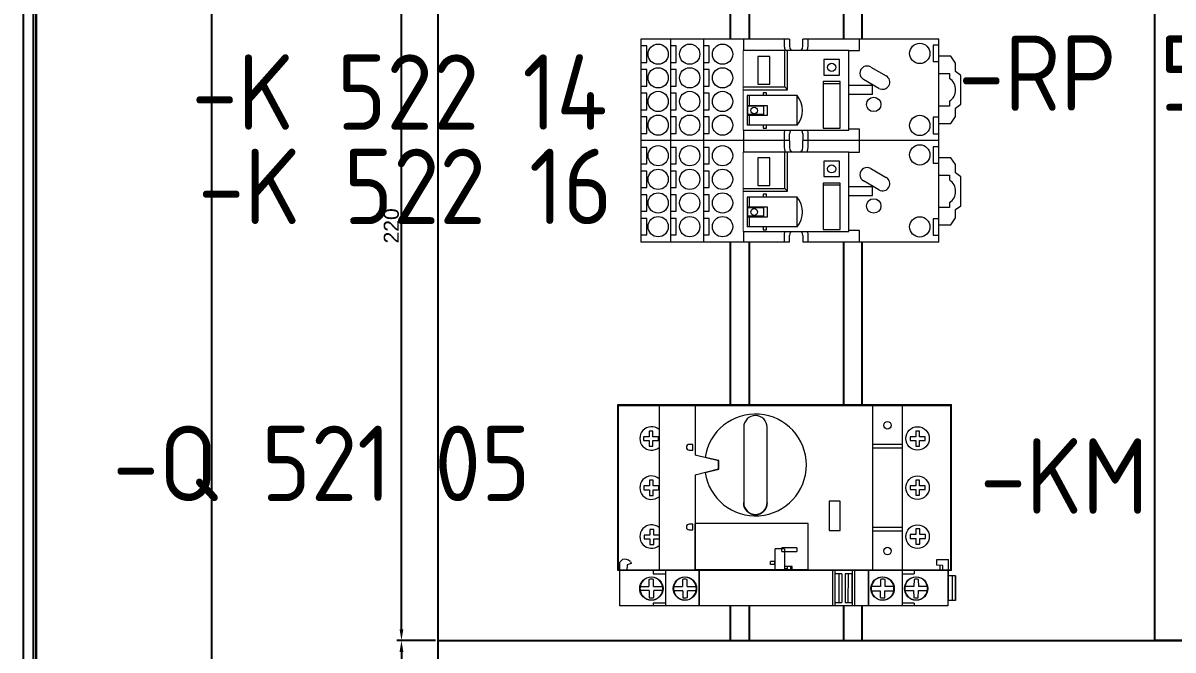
# Model space of a CAD drawing. Header units: millimetres. Extents: x 0 to 69574, y -5 to 41746.
# Drawn here: x 45240.5 to 45545.4, y 12216.9 to 12383.2 of the extents above; entities that cross this region are included whole.
import ezdxf
from ezdxf.enums import TextEntityAlignment as Align

# ---------------------------------------------------------------- set-up
doc = ezdxf.new("R2010")
doc.units = ezdxf.units.MM
doc.set_wipeout_variables(frame=1)
doc.layers.add('! NO PLOT !', color=7, linetype='Continuous', true_color=0xff75dd, plot=False)
for name, color, linetype, lineweight in [('000-PI-Oprema', 30, 'Continuous', 5), ('000-SI-Oprema', 30, 'Continuous', 5), ('SI-ORMAR-Oprema', 30, 'Continuous', 5)]:
    doc.layers.add(name, color=color, linetype=linetype, lineweight=lineweight)
for name, color, linetype in [('000-PI-ORMAR', 2, 'Continuous'), ('000-PI_TEXT', 7, 'Continuous'), ('002-PI-Kabelska kanalica', 150, 'Continuous'), ('004-PI-DIN Šina', 3, 'Continuous')]:
    doc.layers.add(name, color=color, linetype=linetype)
doc.styles.add('PI0', font='isocpeur.ttf', dxfattribs={"width": 0.9})
doc.styles.get("Standard").update_dxf_attribs({"font": 'arial.ttf'})
doc.dimstyles.new('ISO-25', dxfattribs={"dimtxt": 4, "dimasz": 3, "dimexe": 1.25, "dimexo": 0.625, "dimtad": 1, "dimtxsty": 'Standard', "dimcen": 3, "dimadec": 0, "dimazin": 0, "dimtfac": 1, "dimtmove": 0, "dimatfit": 3, "dimfxl": 1, "dimarcsym": 0})

# ---------------------------------------------------------------- blocks, each defined once
blk = doc.blocks.new('*U581')
at = {"layer": '004-PI-DIN Šina'}
blk.add_lwpolyline([(220, -17.5), (220, 17.5), (0, 17.5), (0, -17.5)], close=True, dxfattribs=at)
for points in [[(0, 12.5), (220, 12.5)], [(0, -12.5), (220, -12.5)]]:
    blk.add_lwpolyline(points, dxfattribs=at)
blk = doc.blocks.new('*U580')
at = {"layer": '002-PI-Kabelska kanalica'}
for p, q in [((-20, 120), (20, 120)), ((-20, -100), (-20, 120)), ((20, -100), (20, 120)), ((-20, -100), (20, -100))]:
    blk.add_line(p, q, dxfattribs=at)
blk = doc.blocks.new('*U1086')
at = {"layer": '002-PI-Kabelska kanalica'}
for q in [(-20, 470), (20, -100)]:
    blk.add_line((-20, -100), q, dxfattribs=at)
blk = doc.blocks.new('*D1629')
at = {"layer": '! NO PLOT !', "color": 0, "lineweight": -2, "ltscale": 0.25, "transparency": 16777216}
for p, q in [((45331.11, 12439.4), (45342.07, 12439.4)), ((45340.82, 12222.4), (45340.82, 12436.4)), ((45349.86, 12219.4), (45339.57, 12219.4))]:
    blk.add_line(p, q, dxfattribs=at)
at = {"layer": '! NO PLOT !', "color": 0, "ltscale": 0.25, "transparency": 16777216}
for points in [[(45340.32, 12436.4), (45341.32, 12436.4), (45340.82, 12439.4)], [(45340.32, 12222.4), (45341.32, 12222.4), (45340.82, 12219.4)]]:
    blk.add_solid(points, dxfattribs=at)
at = {"layer": 'Defpoints', "color": 0, "ltscale": 0.25, "transparency": 16777216}
for p in [(45330.48, 12439.4), (45340.82, 12439.4), (45350.48, 12219.4)]:
    blk.add_point(p, dxfattribs=at)
at = {"layer": '! NO PLOT !', "color": 0, "ltscale": 0.25, "transparency": 16777216, "insert": (45338.15, 12329.4), "char_height": 4, "attachment_point": 5, "rotation": 90}
blk.add_mtext('220', dxfattribs=at)
blk = doc.blocks.new('8606.000_montažna')
at = {"layer": '000-PI-ORMAR'}
blk.add_line((50683.39, 38449.42), (50683.39, 36559.42), dxfattribs=at)
blk = doc.blocks.new('*D1633')
at = {"layer": '! NO PLOT !', "color": 0, "lineweight": -2, "ltscale": 0.25, "transparency": 16777216}
for p, q in [((45349.86, 12219.4), (45339.57, 12219.4)), ((45340.82, 12216.4), (45340.82, 12182.4)), ((45349.86, 12179.4), (45339.57, 12179.4))]:
    blk.add_line(p, q, dxfattribs=at)
at = {"layer": '! NO PLOT !', "color": 0, "ltscale": 0.25, "transparency": 16777216}
for points in [[(45340.32, 12216.4), (45341.32, 12216.4), (45340.82, 12219.4)], [(45340.32, 12182.4), (45341.32, 12182.4), (45340.82, 12179.4)]]:
    blk.add_solid(points, dxfattribs=at)
at = {"layer": 'Defpoints', "color": 0, "ltscale": 0.25, "transparency": 16777216}
for p in [(45350.48, 12219.4), (45340.82, 12179.4), (45350.48, 12179.4)]:
    blk.add_point(p, dxfattribs=at)
at = {"layer": '! NO PLOT !', "color": 0, "ltscale": 0.25, "transparency": 16777216, "insert": (45338.15, 12199.4), "char_height": 4, "attachment_point": 5, "rotation": 90}
blk.add_mtext('40', dxfattribs=at)
blk = doc.blocks.new('*U1095')
at = {"layer": '002-PI-Kabelska kanalica'}
for p, q in [((-20, -100), (-20, 1510)), ((40, -100), (40, 1510))]:
    blk.add_line(p, q, dxfattribs=at)
blk = doc.blocks.new('RXM4AB2BD')
at = {"layer": '000-PI-Oprema'}
blk.add_line((46551.77, 45840.71), (46572.85, 45840.71), dxfattribs=at)
blk.add_wipeout([(46551.77, 45840.71), (46572.85, 45840.71), (46572.85, 45812.77), (46551.77, 45812.77)]).dxf.layer = '000-PI-Oprema'
for p, q in [((46551.77, 45840.71), (46551.77, 45812.77)), ((46553.04, 45826.5), (46553.04, 45839.79)), ((46560.91, 45839.79), (46553.04, 45839.79)), ((46555.7, 45839.7), (46555.7, 45834.36)), ((46558.24, 45839.7), (46555.7, 45839.7)), ((46555.87, 45835.38), (46555.87, 45839.7)), ((46558.08, 45835.38), (46558.08, 45839.7)), ((46558.24, 45834.36), (46558.24, 45839.7)), ((46560.91, 45826.5), (46560.91, 45839.79)), ((46562.46, 45840.71), (46562.46, 45829.05)), ((46563.2, 45840.71), (46563.2, 45829.79)), ((46572.85, 45812.77), (46572.85, 45840.71)), ((46555.7, 45839.19), (46553.04, 45839.19)), ((46560.91, 45839.19), (46558.24, 45839.19)), ((46563.96, 45836.89), (46563.96, 45833.71)), ((46571.32, 45836.89), (46563.96, 45836.89)), ((46571.32, 45833.71), (46571.32, 45836.89)), ((46552.27, 45835.48), (46552.27, 45834.62)), ((46553.04, 45835.48), (46552.27, 45835.48)), ((46552.27, 45834.62), (46553.04, 45834.62)), ((46555.7, 45834.36), (46558.24, 45834.36)), ((46555.87, 45835.38), (46558.08, 45835.38)), ((46561.67, 45835.48), (46560.91, 45835.48)), ((46560.91, 45834.62), (46561.67, 45834.62)), ((46561.67, 45834.62), (46561.67, 45835.48)), ((46563.96, 45833.71), (46571.32, 45833.71)), ((46562.46, 45829.05), (46563.2, 45829.79)), ((46562.46, 45829.05), (46572.85, 45829.05)), ((46563.2, 45829.79), (46572.85, 45829.79)), ((46553.04, 45826.49), (46560.9, 45826.49)), ((46552.32, 45819.63), (46552.32, 45815.06)), ((46564.64, 45819.63), (46552.32, 45819.63)), ((46564.14, 45819.63), (46564.14, 45815.06)), ((46564.64, 45815.06), (46564.64, 45819.63)), ((46570.46, 45819.4), (46566.35, 45819.4)), ((46566.35, 45819.4), (46566.35, 45815.29)), ((46570.46, 45815.29), (46570.46, 45819.4)), ((46552.32, 45815.06), (46564.64, 45815.06)), ((46566.35, 45815.29), (46570.46, 45815.29)), ((46551.77, 45812.77), (46572.85, 45812.77))]:
    blk.add_line(p, q, dxfattribs=at)
for centre, radius in [((46556.97, 45837.92), 0.889), ((46568.4, 45817.34), 1.08)]:
    blk.add_circle(centre, radius, dxfattribs=at)
blk.add_arc((46556.97, 45831.15), 6.1, 229.7718, 310.2282, dxfattribs=at)
blk = doc.blocks.new('SCHNEIDER Relay Base 4P')
blk.add_wipeout([(-1.78, 41.15), (25.15, 41.15), (25.15, -37.85), (20.57, -37.85), (20.57, -41.02), (18.76, -42.29), (16.55, -42.29), (15.49, -43.69), (7.87, -43.69), (6.82, -42.29), (4.61, -42.29), (2.79, -41.02), (2.79, -37.85), (-1.78, -37.85)]).dxf.layer = 'SI-ORMAR-Oprema'
at = {"layer": 'SI-ORMAR-Oprema'}
for p, q in [((-1.78, 1.78), (-1.78, 41.15)), ((25.15, 41.15), (-1.78, 41.15)), ((0.13, 41.15), (0.13, 39.62)), ((4.5, 39.62), (4.5, 41.15)), ((6.4, 41.15), (6.4, 39.62)), ((10.77, 39.62), (10.77, 41.15)), ((12.67, 41.15), (12.67, 39.62)), ((17.04, 39.62), (17.04, 41.15)), ((18.95, 41.15), (18.95, 39.62)), ((23.32, 39.62), (23.32, 41.15)), ((25.15, 1.78), (25.15, 41.15)), ((0.13, 39.62), (4.5, 39.62)), ((6.4, 39.62), (10.77, 39.62)), ((12.67, 39.62), (17.04, 39.62)), ((18.95, 39.62), (23.32, 39.62)), ((25.15, 33.3), (-1.78, 33.3)), ((0.13, 33.3), (0.13, 31.78)), ((0.13, 31.78), (4.5, 31.78)), ((4.5, 31.78), (4.5, 33.3)), ((6.4, 33.3), (6.4, 31.78)), ((6.4, 31.78), (10.77, 31.78)), ((10.77, 31.78), (10.77, 33.3)), ((12.67, 33.3), (12.67, 31.78)), ((12.67, 31.78), (17.04, 31.78)), ((17.04, 31.78), (17.04, 33.3)), ((18.95, 33.3), (18.95, 31.78)), ((18.95, 31.78), (23.32, 31.78)), ((23.32, 31.78), (23.32, 33.3)), ((25.15, 24.59), (-1.78, 24.59)), ((0.13, 24.59), (0.13, 23.06)), ((4.5, 23.06), (4.5, 24.59)), ((6.4, 24.59), (6.4, 23.06)), ((10.77, 23.06), (10.77, 24.59)), ((12.67, 24.59), (12.67, 23.06)), ((17.04, 23.06), (17.04, 24.59)), ((18.95, 24.59), (18.95, 23.06)), ((23.32, 23.06), (23.32, 24.59)), ((0.13, 23.06), (4.5, 23.06)), ((6.4, 23.06), (10.77, 23.06)), ((12.67, 23.06), (17.04, 23.06)), ((18.95, 23.06), (23.32, 23.06)), ((25.15, 13.94), (-1.78, 13.94)), ((1.27, 2.91), (1.27, 13.94)), ((22.1, 13.94), (22.1, 2.91)), ((3.24, 7.87), (3.24, 6.86)), ((6.79, 7.87), (3.24, 7.87)), ((3.24, 6.86), (6.79, 6.86)), ((6.79, 6.86), (6.79, 7.87)), ((7.68, 7.87), (7.68, 6.86)), ((11.24, 7.87), (7.68, 7.87)), ((7.68, 6.86), (11.24, 6.86)), ((11.24, 6.86), (11.24, 7.87)), ((12.13, 7.87), (12.13, 6.86)), ((15.68, 7.87), (12.13, 7.87)), ((12.13, 6.86), (15.68, 6.86)), ((15.68, 6.86), (15.68, 7.87)), ((16.57, 7.87), (16.57, 6.86)), ((20.13, 7.87), (16.57, 7.87)), ((16.57, 6.86), (20.13, 6.86)), ((20.13, 6.86), (20.13, 7.87)), ((0, 3.18), (-1.78, 3.18)), ((3.24, 4.19), (3.24, 3.18)), ((6.79, 4.19), (3.24, 4.19)), ((3.24, 3.18), (6.79, 3.18)), ((6.79, 3.18), (6.79, 4.19)), ((7.68, 4.19), (7.68, 3.18)), ((11.24, 4.19), (7.68, 4.19)), ((7.68, 3.18), (11.24, 3.18)), ((11.24, 3.18), (11.24, 4.19)), ((12.13, 4.19), (12.13, 3.18)), ((15.68, 4.19), (12.13, 4.19)), ((12.13, 3.18), (15.68, 3.18)), ((15.68, 3.18), (15.68, 4.19)), ((16.57, 4.19), (16.57, 3.18)), ((20.13, 4.19), (16.57, 4.19)), ((16.57, 3.18), (20.13, 3.18)), ((20.13, 3.18), (20.13, 4.19)), ((25.15, 3.18), (23.37, 3.18)), ((-1.78, 1.78), (0, 1.78)), ((25.15, 1.78), (23.37, 1.78)), ((-1.78, -37.85), (-1.78, -1.78)), ((0, -1.78), (-1.78, -1.78)), ((1.27, -16.79), (1.27, -2.91)), ((3.24, -2.03), (3.24, -3.05)), ((6.79, -2.03), (3.24, -2.03)), ((3.24, -3.05), (6.79, -3.05)), ((6.79, -3.05), (6.79, -2.03)), ((7.68, -2.03), (7.68, -3.05)), ((11.24, -2.03), (7.68, -2.03)), ((7.68, -3.05), (11.24, -3.05)), ((11.24, -3.05), (11.24, -2.03)), ((15.68, -2.03), (12.13, -2.03)), ((12.13, -2.03), (12.13, -3.05)), ((12.13, -3.05), (15.68, -3.05)), ((15.68, -3.05), (15.68, -2.03)), ((20.13, -2.03), (16.57, -2.03)), ((16.57, -2.03), (16.57, -3.05)), ((16.57, -3.05), (20.13, -3.05)), ((20.13, -3.05), (20.13, -2.03)), ((22.1, -2.91), (22.1, -16.79)), ((23.37, -1.78), (25.15, -1.78)), ((25.15, -37.85), (25.15, -1.78)), ((-1.78, -3.17), (0, -3.17)), ((23.37, -3.17), (25.15, -3.17)), ((3.24, -8.64), (3.24, -9.65)), ((6.79, -8.64), (3.24, -8.64)), ((6.79, -9.65), (6.79, -8.64)), ((20.13, -8.64), (16.57, -8.64)), ((16.57, -8.64), (16.57, -9.65)), ((20.13, -9.65), (20.13, -8.64)), ((3.24, -9.65), (6.79, -9.65)), ((10.54, -11.97), (10.54, -20.24)), ((12.83, -20.24), (12.83, -11.97)), ((16.57, -9.65), (20.13, -9.65)), ((-1.78, -16.79), (1.27, -16.79)), ((12.07, -21.96), (14.43, -17.87)), ((22.1, -16.79), (25.15, -16.79)), ((10.54, -20.24), (12.83, -20.24)), ((17.73, -19.77), (15.37, -23.86)), ((4.42, -36.32), (0.05, -36.32)), ((0.05, -36.32), (0.05, -37.85)), ((4.42, -37.85), (4.42, -36.32)), ((23.52, -36.32), (19.15, -36.32)), ((19.15, -36.32), (19.15, -37.85)), ((23.52, -37.85), (23.52, -36.32)), ((-1.78, -37.85), (25.15, -37.85)), ((2.79, -37.85), (2.79, -41.02)), ((7.37, -40.64), (7.37, -37.85)), ((16, -37.85), (16, -40.64)), ((20.57, -41.02), (20.57, -37.85)), ((2.79, -41.02), (4.61, -42.29)), ((4.61, -42.29), (6.82, -42.29)), ((6.82, -42.29), (7.87, -43.69)), ((8.68, -40.64), (7.37, -40.64)), ((16, -40.64), (14.69, -40.64)), ((15.49, -43.69), (16.55, -42.29)), ((16.55, -42.29), (18.76, -42.29)), ((18.76, -42.29), (20.57, -41.02)), ((7.87, -43.69), (15.49, -43.69))]:
    blk.add_line(p, q, dxfattribs=at)
for centre, radius in [((2.31, 36.58), 2.69), ((8.59, 36.58), 2.69), ((14.86, 36.58), 2.69), ((21.13, 36.58), 2.69), ((2.31, 28.22), 2.69), ((8.59, 28.22), 2.69), ((14.86, 28.22), 2.69), ((21.13, 28.22), 2.69), ((2.31, 19.51), 2.69), ((8.59, 19.51), 2.69), ((14.86, 19.51), 2.69), ((21.13, 19.51), 2.69), ((11.68, -9.92), 2.35), ((7.8, -20.57), 1.91), ((2.24, -32.77), 2.69), ((21.34, -32.77), 2.69)]:
    blk.add_circle(centre, radius, dxfattribs=at)
for centre, radius, start, end in [((0, 0), 3.17, 270, 90), ((23.37, 0), 3.17, 90, 270), ((0, 0), 1.78, 270, 90), ((23.37, 0), 1.78, 90, 270), ((16.08, -18.82), 1.91, 330, 150), ((13.72, -22.91), 1.91, 150, 330), ((11.68, -38.73), 3.56, 212.3924, 327.6076)]:
    blk.add_arc(centre, radius, start, end, dxfattribs=at)
at = {"layer": '000-PI-Oprema'}
blk.add_blockref('RXM4AB2BD', (-46550.77, -45826.77), dxfattribs=at)
blk = doc.blocks.new('GV2P04')
at = {"ltscale": 0.25}
blk.add_wipeout([(44692.17, 32178.55), (44736.17, 32178.55), (44736.17, 32090.05), (44692.17, 32090.05)], dxfattribs=at).dxf.layer = '000-PI-Oprema'
at = {"layer": '000-PI-Oprema'}
for p, q in [((44692.17, 32090.05), (44692.17, 32178.55)), ((44692.17, 32178.55), (44736.17, 32178.55)), ((44692.37, 32178.35), (44692.37, 32090.25)), ((44692.37, 32178.35), (44735.97, 32178.35)), ((44694.5, 32178.55), (44694.5, 32178.35)), ((44707.26, 32178.35), (44707.26, 32178.55)), ((44708.08, 32178.55), (44708.08, 32178.35)), ((44720.09, 32178.55), (44720.09, 32178.35)), ((44721.12, 32178.55), (44721.12, 32178.35)), ((44733.89, 32178.55), (44733.89, 32178.35)), ((44735.97, 32178.35), (44735.97, 32090.25)), ((44736.17, 32178.55), (44736.17, 32090.05)), ((44700.58, 32171.52), (44700.58, 32170.02)), ((44701.58, 32171.52), (44700.58, 32171.52)), ((44701.58, 32170.02), (44701.58, 32171.52)), ((44713.59, 32171.63), (44713.59, 32170.13)), ((44714.59, 32171.63), (44713.59, 32171.63)), ((44714.59, 32170.13), (44714.59, 32171.63)), ((44726.64, 32171.71), (44726.64, 32170.21)), ((44727.64, 32171.71), (44726.64, 32171.71)), ((44727.64, 32170.21), (44727.64, 32171.71)), ((44699.08, 32170.02), (44699.08, 32169.02)), ((44700.58, 32170.02), (44699.08, 32170.02)), ((44699.08, 32169.02), (44700.58, 32169.02)), ((44700.58, 32169.02), (44700.58, 32167.6)), ((44703.08, 32170.02), (44701.58, 32170.02)), ((44701.58, 32167.6), (44701.58, 32169.02)), ((44701.58, 32169.02), (44703.08, 32169.02)), ((44703.08, 32169.02), (44703.08, 32170.02)), ((44712.09, 32170.13), (44712.09, 32169.13)), ((44713.59, 32170.13), (44712.09, 32170.13)), ((44712.09, 32169.13), (44713.59, 32169.13)), ((44713.59, 32169.13), (44713.59, 32167.63)), ((44716.09, 32170.13), (44714.59, 32170.13)), ((44714.59, 32167.63), (44714.59, 32169.13)), ((44714.59, 32169.13), (44716.09, 32169.13)), ((44716.09, 32169.13), (44716.09, 32170.13)), ((44725.14, 32170.21), (44725.14, 32169.21)), ((44726.64, 32170.21), (44725.14, 32170.21)), ((44725.14, 32169.21), (44726.64, 32169.21)), ((44726.64, 32169.21), (44726.64, 32167.71)), ((44729.14, 32170.21), (44727.64, 32170.21)), ((44727.64, 32167.71), (44727.64, 32169.21)), ((44727.64, 32169.21), (44729.14, 32169.21)), ((44729.14, 32169.21), (44729.14, 32170.21)), ((44735.97, 32167.6), (44692.37, 32167.6)), ((44713.59, 32167.63), (44714.59, 32167.63)), ((44726.64, 32167.71), (44727.64, 32167.71)), ((44702.97, 32159.61), (44702.97, 32158.61)), ((44704.47, 32158.61), (44704.47, 32159.61)), ((44724.12, 32159.61), (44724.12, 32158.61)), ((44725.62, 32158.61), (44725.62, 32159.61)), ((44717.57, 32158.05), (44692.37, 32158.05)), ((44692.44, 32158), (44692.44, 32128.05)), ((44692.44, 32158), (44704.62, 32158)), ((44702.97, 32158.61), (44704.47, 32158.61)), ((44704.62, 32128.05), (44704.62, 32158)), ((44717.57, 32158.05), (44719.1, 32151.82)), ((44721.29, 32151.81), (44722.76, 32158.05)), ((44735.97, 32158.05), (44722.76, 32158.05)), ((44724.12, 32158.61), (44725.62, 32158.61)), ((44718.17, 32155.4), (44719.02, 32151.77)), ((44721.33, 32151.77), (44722.17, 32155.4)), ((44719.02, 32151.77), (44721.33, 32151.77)), ((44719.1, 32151.82), (44721.29, 32151.81)), ((44710.17, 32145.15), (44710.17, 32145.25)), ((44730.17, 32145.15), (44710.17, 32145.15)), ((44710.17, 32138.95), (44710.17, 32138.85)), ((44710.17, 32138.95), (44730.17, 32138.95)), ((44697.17, 32135.05), (44697.17, 32131.05)), ((44697.17, 32135.05), (44698.17, 32135.05)), ((44698.17, 32131.05), (44698.17, 32135.05)), ((44698.17, 32131.05), (44697.17, 32131.05)), ((44692.44, 32128.05), (44704.62, 32128.05)), ((44702.77, 32122.52), (44702.77, 32119.62)), ((44710.6, 32122.52), (44702.77, 32122.52)), ((44710.6, 32119.62), (44710.6, 32122.52)), ((44702.77, 32119.62), (44710.6, 32119.62)), ((44735.97, 32111.05), (44692.37, 32111.05)), ((44702.67, 32111.05), (44702.67, 32103.05)), ((44703.67, 32111.05), (44703.67, 32103.05)), ((44724.67, 32111.05), (44724.67, 32103.05)), ((44725.67, 32111.05), (44725.67, 32103.05)), ((44692.37, 32103.05), (44735.97, 32103.05)), ((44700.69, 32099.5), (44699.19, 32099.5)), ((44699.19, 32099.5), (44699.19, 32098.5)), ((44699.19, 32098.5), (44700.69, 32098.5)), ((44701.69, 32101), (44700.69, 32101)), ((44700.69, 32101), (44700.69, 32099.5)), ((44700.69, 32098.5), (44700.69, 32097)), ((44701.69, 32099.5), (44701.69, 32101)), ((44703.19, 32099.5), (44701.69, 32099.5)), ((44701.69, 32098.5), (44703.19, 32098.5)), ((44701.69, 32097), (44701.69, 32098.5)), ((44703.19, 32098.5), (44703.19, 32099.5)), ((44713.63, 32099.52), (44712.13, 32099.52)), ((44712.13, 32099.52), (44712.13, 32098.52)), ((44712.13, 32098.52), (44713.63, 32098.52)), ((44714.63, 32101.02), (44713.63, 32101.02)), ((44713.63, 32101.02), (44713.63, 32099.52)), ((44713.63, 32098.52), (44713.63, 32097.02)), ((44714.63, 32099.52), (44714.63, 32101.02)), ((44716.13, 32099.52), (44714.63, 32099.52)), ((44714.63, 32098.52), (44716.13, 32098.52)), ((44714.63, 32097.02), (44714.63, 32098.52)), ((44716.13, 32098.52), (44716.13, 32099.52)), ((44726.63, 32099.52), (44725.13, 32099.52)), ((44725.13, 32099.52), (44725.13, 32098.52)), ((44725.13, 32098.52), (44726.63, 32098.52)), ((44727.63, 32101.02), (44726.63, 32101.02)), ((44726.63, 32101.02), (44726.63, 32099.52)), ((44726.63, 32098.52), (44726.63, 32097.02)), ((44727.63, 32099.52), (44727.63, 32101.02)), ((44729.13, 32099.52), (44727.63, 32099.52)), ((44727.63, 32098.52), (44729.13, 32098.52)), ((44727.63, 32097.02), (44727.63, 32098.52)), ((44729.13, 32098.52), (44729.13, 32099.52)), ((44700.69, 32097), (44701.69, 32097)), ((44713.63, 32097.02), (44714.63, 32097.02)), ((44726.63, 32097.02), (44727.63, 32097.02)), ((44692.17, 32090.05), (44736.17, 32090.05)), ((44692.37, 32090.25), (44735.97, 32090.25)), ((44694.5, 32090.05), (44694.5, 32090.25)), ((44707.26, 32090.05), (44707.26, 32090.25)), ((44708.08, 32090.25), (44708.08, 32090.05)), ((44720.09, 32090.05), (44720.09, 32090.25)), ((44721.12, 32090.05), (44721.12, 32090.25)), ((44733.89, 32090.05), (44733.89, 32090.25))]:
    blk.add_line(p, q, dxfattribs=at)
for centre, radius in [((44697.33, 32107.04), 1), ((44730.68, 32107.04), 1), ((44701.16, 32099.07), 3.11), ((44714.14, 32099.07), 3.11), ((44727.2, 32099.07), 3.11)]:
    blk.add_circle(centre, radius, dxfattribs=at)
for centre, radius, start, end in [((44701.16, 32169.59), 3.11, 320.2533, 219.7467), ((44714.14, 32169.59), 3.11, 320.2533, 219.7467), ((44727.2, 32169.59), 3.11, 320.2533, 219.7467), ((44703.72, 32159.61), 0.75, 0, 180), ((44724.87, 32159.61), 0.75, 0, 180), ((44720.17, 32142.05), 13.5, 98.5196, 81.4804), ((44710.17, 32142.05), 3.2, 90, 270), ((44710.17, 32142.05), 3.1, 90, 270), ((44730.17, 32142.05), 3.1, 270, 90)]:
    blk.add_arc(centre, radius, start, end, dxfattribs=at)
blk = doc.blocks.new('GVAN20')
at = {"layer": '000-PI-Oprema'}
for p, q in [((44856.67, 32180.85), (44857.35, 32180.17)), ((44856.84, 32178.05), (44856.27, 32177.85)), ((44855.97, 32139.77), (44855.97, 32140.87)), ((44855.97, 32140.87), (44856.77, 32140.87)), ((44856.77, 32139.77), (44856.77, 32140.87)), ((44855.97, 32139.77), (44856.77, 32139.77)), ((44860.17, 32137.22), (44860.17, 32139.62)), ((44857.32, 32096.82), (44857.32, 32093.73)), ((44846.42, 32091.85), (44853.02, 32091.85)), ((44853.02, 32091.82), (44846.42, 32091.82))]:
    blk.add_line(p, q, dxfattribs=at)
blk.add_arc((44855.02, 32179.62), 2.4, 319.3215, 13.248, dxfattribs=at)
at = {"ltscale": 0.25}
blk.add_wipeout([(44845.02, 32180.87), (44854.42, 32180.87), (44854.42, 32093.87), (44845.02, 32093.87)], dxfattribs=at).dxf.layer = '000-PI-Oprema'
at = {"layer": '000-PI-Oprema'}
for p, q in [((44845.02, 32093.87), (44845.02, 32180.87)), ((44845.02, 32180.87), (44854.42, 32180.87)), ((44854.42, 32093.87), (44854.42, 32180.87)), ((44854.42, 32180.86), (44856.67, 32180.85)), ((44855.88, 32178.93), (44854.42, 32178.94)), ((44856.27, 32177.85), (44855.88, 32178.93)), ((44849.08, 32173.05), (44849.08, 32175.44)), ((44850.18, 32175.44), (44850.18, 32173.15)), ((44845.72, 32171.97), (44845.02, 32171.97)), ((44845.72, 32168.77), (44845.72, 32171.97)), ((44849.08, 32173.05), (44847.19, 32173.03)), ((44847.22, 32171.81), (44849.08, 32171.79)), ((44849.08, 32169.49), (44849.08, 32171.79)), ((44852.02, 32173.12), (44850.18, 32173.15)), ((44850.18, 32171.88), (44852.04, 32171.9)), ((44850.18, 32171.88), (44850.18, 32169.49)), ((44853.52, 32171.97), (44853.52, 32168.77)), ((44854.42, 32171.97), (44853.52, 32171.97)), ((44854.42, 32168.77), (44845.02, 32168.77)), ((44847.54, 32170.17), (44847.66, 32170.17)), ((44851.58, 32170.17), (44851.69, 32170.17)), ((44849.06, 32164.15), (44849.06, 32166.54)), ((44850.16, 32166.54), (44850.16, 32164.25)), ((44849.06, 32164.15), (44847.19, 32164.13)), ((44847.22, 32162.91), (44849.06, 32162.89)), ((44849.06, 32160.59), (44849.06, 32162.89)), ((44852.02, 32164.22), (44850.16, 32164.25)), ((44850.16, 32162.98), (44852.04, 32163)), ((44850.16, 32162.98), (44850.16, 32160.59)), ((44854.42, 32159.87), (44845.02, 32159.87)), ((44854.42, 32159.77), (44845.02, 32159.77)), ((44854.42, 32139.62), (44860.17, 32139.62)), ((44860.17, 32137.22), (44854.42, 32137.22)), ((44854.42, 32136.37), (44854.91, 32136.37)), ((44855.52, 32135.56), (44854.42, 32135.56)), ((44854.42, 32135.53), (44855.52, 32135.53)), ((44855.52, 32135.35), (44854.42, 32135.35)), ((44854.42, 32135.17), (44855.52, 32135.17)), ((44854.91, 32137.22), (44854.91, 32136.37)), ((44855.52, 32136.47), (44854.91, 32136.47)), ((44855.52, 32136.47), (44855.52, 32137.22)), ((44855.52, 32135.57), (44855.52, 32136.47)), ((44855.52, 32135.17), (44855.52, 32135.56)), ((44854.42, 32124.44), (44845.02, 32124.44)), ((44854.42, 32123.81), (44845.02, 32123.81)), ((44845.92, 32123.72), (44853.52, 32123.72)), ((44845.92, 32123.72), (44845.92, 32121.95)), ((44853.52, 32122.79), (44845.92, 32122.77)), ((44853.52, 32121.95), (44853.52, 32123.72)), ((44853.52, 32121.95), (44845.92, 32121.95)), ((44853.52, 32121.08), (44845.92, 32121.08)), ((44845.92, 32121.08), (44845.92, 32119.32)), ((44845.92, 32120.26), (44853.52, 32120.24)), ((44853.52, 32119.32), (44853.52, 32121.08)), ((44854.42, 32119.21), (44845.02, 32119.21)), ((44854.42, 32118.61), (44845.02, 32118.61)), ((44853.52, 32119.32), (44845.92, 32119.32)), ((44854.42, 32114.96), (44845.02, 32114.96)), ((44854.42, 32114.87), (44845.02, 32114.87)), ((44849.06, 32114.15), (44849.06, 32111.86)), ((44850.16, 32111.76), (44850.16, 32114.15)), ((44847.19, 32110.61), (44849.06, 32110.59)), ((44849.06, 32111.86), (44847.22, 32111.83)), ((44849.06, 32110.59), (44849.06, 32108.2)), ((44852.04, 32111.74), (44850.16, 32111.76)), ((44850.16, 32110.5), (44852.02, 32110.52)), ((44850.16, 32108.2), (44850.16, 32110.5)), ((44854.42, 32105.97), (44845.02, 32105.97)), ((44845.72, 32102.77), (44845.72, 32105.97)), ((44847.66, 32104.58), (44847.54, 32104.58)), ((44849.08, 32105.25), (44849.08, 32102.96)), ((44850.18, 32102.86), (44850.18, 32105.25)), ((44851.69, 32104.58), (44851.58, 32104.58)), ((44853.52, 32105.97), (44853.52, 32102.77)), ((44845.72, 32102.77), (44845.02, 32102.77)), ((44847.19, 32101.71), (44849.08, 32101.69)), ((44849.08, 32102.96), (44847.22, 32102.93)), ((44849.08, 32101.69), (44849.08, 32099.3)), ((44852.04, 32102.84), (44850.18, 32102.86)), ((44850.18, 32101.6), (44852.02, 32101.62)), ((44850.18, 32099.3), (44850.18, 32101.6)), ((44854.42, 32102.77), (44853.52, 32102.77)), ((44855.78, 32095.96), (44854.42, 32095.96)), ((44855.72, 32095.25), (44854.42, 32095.25)), ((44855.72, 32095.25), (44855.85, 32096.82)), ((44855.85, 32096.82), (44857.32, 32096.82)), ((44854.42, 32093.87), (44845.02, 32093.87)), ((44846.42, 32091.82), (44846.42, 32093.87)), ((44846.42, 32093.73), (44857.32, 32093.73)), ((44853.02, 32092.76), (44846.42, 32092.76)), ((44847.72, 32093.73), (44847.72, 32093.87)), ((44853.02, 32091.82), (44853.02, 32093.73))]:
    blk.add_line(p, q, dxfattribs=at)
for centre in [(44849.62, 32172.47), (44849.62, 32163.57), (44849.62, 32111.18), (44849.62, 32102.28)]:
    blk.add_circle(centre, 3.1, dxfattribs=at)
for centre, radius, start, end in [((44849.63, 32102.27), 3.03, 90.0548, 100.7324), ((44849.63, 32102.3), 3, 85.3917, 89.9786), ((44849.63, 32102.3), 3, 83.1098, 85.4152), ((44849.62, 32102.22), 3.08, 79.7277, 83.0846), ((44849.64, 32102.33), 3.08, 259.278, 262.7832), ((44849.63, 32102.26), 3.01, 262.8143, 266.3986), ((44849.63, 32102.24), 2.99, 266.3779, 269.9866), ((44849.63, 32102.23), 2.98, 270.0158, 273.4809), ((44849.63, 32102.3), 3.05, 273.4923, 280.2726)]:
    blk.add_arc(centre, radius, start, end, dxfattribs=at)
for centre, major_axis, ratio, start_param, end_param in [((44849.64, 32172.47), (0, 3.02), 0.999934, 0.186752, 2.95484), ((44849.63, 32172.47), (0, 3.02), 0.999934, 6.104265, 6.469938), ((44849.64, 32172.47), (0, 3.02), 0.999934, -1.078223, -0.178921), ((44849.62, 32172.47), (0, 2.49), 0.999934, 1.342635, 1.837337), ((44849.64, 32172.47), (0, 3.02), 0.999934, 3.320513, 5.144863), ((44849.62, 32172.47), (0, 2.49), 0.999934, -1.798958, -1.304256), ((44849.6, 32172.47), (0, 3.02), 0.999934, 2.443225, 2.744548), ((44849.63, 32172.47), (0, 3.02), 0.999934, 2.95484, 3.320513), ((44849.6, 32163.57), (0, 3.02), 0.999967, 0.180013, 1.081033), ((44849.6, 32163.57), (0, 3.02), 0.999967, 6.097527, 6.463199), ((44849.6, 32163.57), (0, 3.02), 0.999967, 3.327144, 6.097527), ((44849.62, 32163.57), (0, 3.02), 0.999967, 4.009489, 5.818138), ((44849.6, 32163.57), (0, 3.02), 0.999967, 7.41899, 8.280206), ((44849.62, 32163.57), (0, 2.49), 0.999967, 1.342581, 1.837283), ((44849.62, 32163.57), (0, 2.49), 0.999967, -1.799012, -1.304309), ((44849.6, 32163.57), (0, 3.02), 0.999967, -4.207258, -3.321713), ((44849.6, 32163.57), (0, 3.02), 0.999967, 2.961472, 3.327144), ((44849.6, 32111.18), (0, 3.02), 0.999967, 0.18012, 1.065684), ((44849.6, 32111.18), (0, 3.02), 0.999967, 6.097634, 6.463306), ((44849.6, 32111.18), (0, 3.02), 0.999967, 3.327251, 6.097634), ((44849.6, 32111.18), (0, 3.02), 0.999967, 1.144592, 2.00581), ((44849.62, 32111.18), (0, 2.49), 0.999967, 1.304309, 1.799011), ((44849.62, 32111.18), (0, 3.02), 0.999967, 3.60664, 5.415325), ((44849.62, 32111.18), (0, 2.49), 0.999967, -1.837284, -1.342581), ((44849.6, 32111.18), (0, 3.02), 0.999967, -4.222607, -3.321606), ((44849.6, 32111.18), (0, 3.02), 0.999967, 2.961579, 3.327251), ((44849.64, 32102.28), (0, 3.02), 0.999934, 0.186752, 2.95484), ((44849.6, 32102.28), (0, 3.02), 0.999934, 6.68023, 6.981553), ((44849.64, 32102.28), (0, 3.02), 0.999934, 4.279937, 6.104265), ((44849.62, 32102.28), (0, 2.49), 0.999934, 1.304255, 1.798958), ((44849.62, 32102.28), (0, 2.49), 0.999934, -1.837337, -1.342635), ((44849.64, 32102.28), (0, 3.02), 0.999934, -2.962672, -2.063351)]:
    blk.add_ellipse(centre, major_axis=major_axis, ratio=ratio, start_param=start_param, end_param=end_param, dxfattribs=at)

msp = doc.modelspace()

# ---------------------------------------------------------------- linework, layer by layer
at = {"layer": '! NO PLOT !', "ltscale": 0.25}
msp.add_line((45350.483, 12439.404), (45350.483, 12219.404), dxfattribs=at)
at = {"layer": '000-PI-Oprema', "ltscale": 0.25}
msp.add_line((45368.282, 12219.402), (45522.683, 12219.406), dxfattribs=at)
at = {"layer": '000-PI-ORMAR'}
for p, q in [((45243.995, 12761.404), (45243.995, 10776.904)), ((45240.483, 12740.904), (45240.483, 10789.904)), ((45243.201, 12740.904), (45243.201, 10789.904)), ((45243.983, 10789.904), (45243.983, 12740.766))]:
    msp.add_line(p, q, dxfattribs=at)

# ---------------------------------------------------------------- block references
for name, p, rotation in [('*U1095', (45330.483, 12339.404), 180), ('*U581', (45445.483, 12439.404), 270), ('*U580', (45560.483, 12339.404), 180), ('*U1086', (45450.483, 12199.404), 270)]:
    msp.add_blockref(name, p, dxfattribs=dict(rotation=rotation))
at = {"layer": '000-PI-Oprema'}
msp.add_blockref('8606.000_montažna', (-5392.912, -25740.014), dxfattribs=at)

# ---------------------------------------------------------------- texts
at = {"layer": '000-PI_TEXT', "style": 'PI0', "width": 0.9}
for s, p in [('-K 522 14', (45340.297, 12364.91)), ('-K 522 16', (45341.801, 12339.891)), ('-Q 521 05', (45319.625, 12266.407)), ('-KM 521 05', (45557.892, 12263.082))]:
    msp.add_text(s, height=20, dxfattribs=at).set_placement(p, align=Align.MIDDLE)

# ---------------------------------------------------------------- dimensions: what is measured, and where the dimension line sits
at = {"layer": '! NO PLOT !', "ltscale": 0.25}
for base, p2, picture, middle in [((45340.82, 12439.404), (45330.483, 12439.404), '*D1629', (45338.153, 12329.404)), ((45340.82, 12179.404), (45350.483, 12179.404), '*D1633', (45338.153, 12199.404))]:
    dim = msp.add_linear_dim(base=base, p1=(45350.483, 12219.404), p2=p2, angle=90, dimstyle='ISO-25', dxfattribs=at)
    dim.commit()
    dim.dimension.update_dxf_attribs({"geometry": picture, "text_midpoint": middle})

# ---------------------------------------------------------------- next in the draw order: block references
at = {"layer": '000-PI-Oprema', "rotation": 90}
msp.add_blockref('GV2P04', (77576.709, -32454.183), dxfattribs=at)
at = {"layer": '000-SI-Oprema', "rotation": 89.99999999999999}
msp.add_blockref('SCHNEIDER Relay Base 4P', (45445.457, 12326.881), dxfattribs=at)

# ---------------------------------------------------------------- next in the draw order: block references
at = {"layer": '000-PI-Oprema', "rotation": 90}
msp.add_blockref('GVAN20', (77579.548, -32616.425), dxfattribs=at)
at = {"layer": '000-SI-Oprema', "rotation": 89.99999999999999}
msp.add_blockref('SCHNEIDER Relay Base 4P', (45445.457, 12353.805), dxfattribs=at)

# ---------------------------------------------------------------- next in the draw order: texts
at = {"layer": '000-PI_TEXT', "style": 'PI0', "width": 0.9}
msp.add_text('-RP 522 05', height=20, dxfattribs=at).set_placement((45552.412, 12369.93), align=Align.MIDDLE)

doc.saveas('drawing.dxf')
